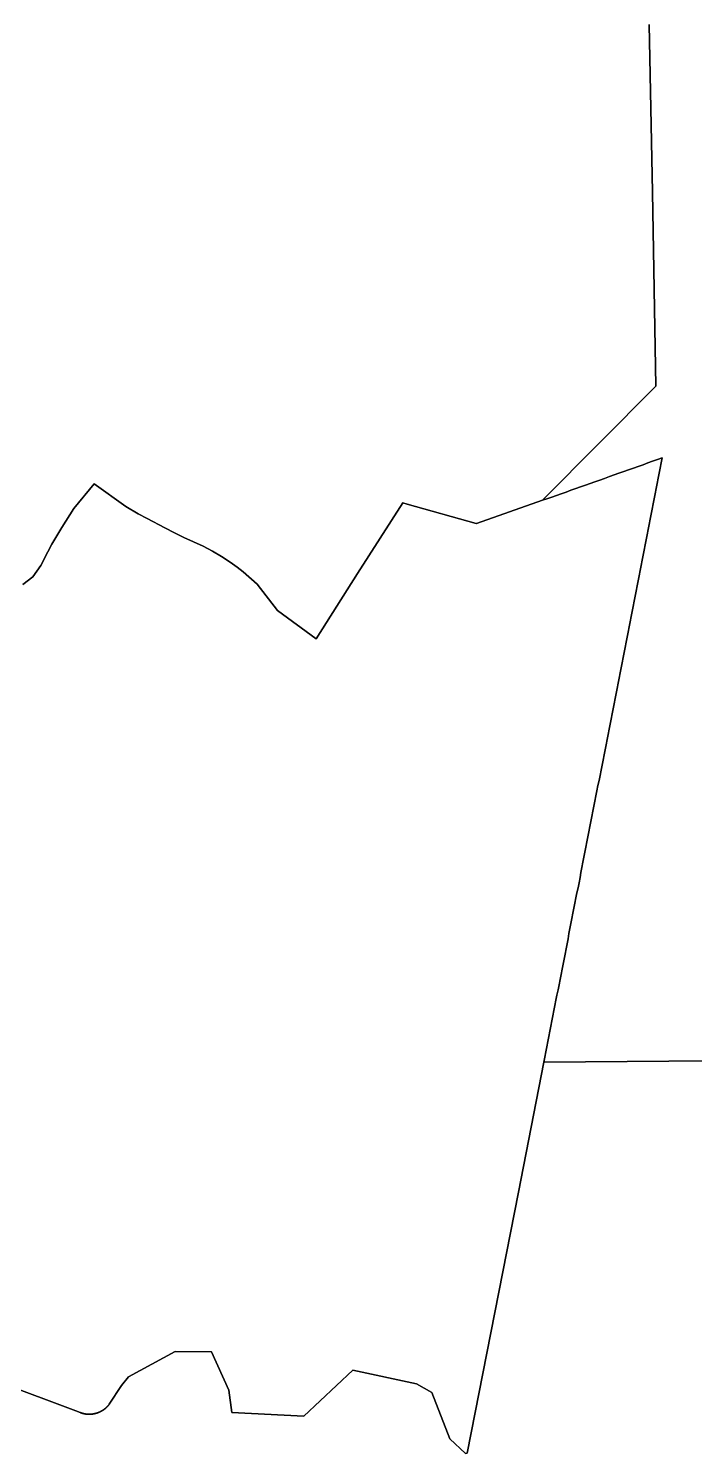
# Model space of a CAD drawing. Header units: inches. Extents: x 130170 to 284068, y 377793 to 804530.
# Drawn here: x 196157 to 197419, y 661247 to 663947 of the extents above; entities that cross this region are included whole.
import ezdxf

# ---------------------------------------------------------------- set-up
doc = ezdxf.new("R2010")
doc.units = ezdxf.units.IN
doc.header["$MEASUREMENT"] = 0
doc.layers.add('muni_il', color=7, linetype='Continuous')

msp = doc.modelspace()

# ---------------------------------------------------------------- linework, layer by layer
at = {"layer": 'muni_il'}
for points in [[(197333.1, 663955.1), (197338.9, 663637.4), (197345.4, 663269.4), (197130.8, 663053.5), (197005.8, 663009.2), (197005.3, 663009.4), (196874.4, 663046), (196866, 663048.4), (196780.4, 662914.3), (196701.6, 662790.7), (196628.2, 662844.4), (196589.8, 662894.4), (196563.3, 662917.4), (196552, 662926.3), (196539, 662935.6), (196522.3, 662946.6), (196505.1, 662956.8), (196487.4, 662966.1), (196469.2, 662974.5), (196450.9, 662982.6), (196433, 662991.5), (196415.3, 663001.1), (196381.7, 663018.4), (196364.7, 663027.4), (196340.8, 663041.6), (196281.1, 663084.3), (196242.3, 663037.9), (196219.7, 663001.4), (196200.9, 662970.3), (196193.4, 662955.6), (196180.3, 662929.5), (196180.1, 662929.3), (196164.6, 662908.3), (196145.8, 662893.3)], [(197606.8, 661991.8), (197133.2, 661988.1), (197135.1, 661997.9), (197137, 662007.7), (197138.9, 662017.4), (197140.9, 662027.2), (197142.8, 662037), (197144.7, 662046.8), (197146.6, 662056.6), (197148.5, 662066.4), (197150.5, 662076.2), (197152.4, 662086), (197154.3, 662095.8), (197156.2, 662105.6), (197158.1, 662115.4), (197160.1, 662125.2), (197162, 662135), (197163.9, 662144.8), (197165.8, 662154.6), (197167.7, 662164.2), (197169.6, 662173.9), (197171.5, 662183.6), (197173.4, 662193.2), (197175.3, 662202.9), (197177.2, 662212.5), (197179.1, 662222.2), (197180.9, 662231.8), (197182.8, 662241.5), (197184.7, 662251.2), (197186.6, 662260.8), (197188.5, 662270.5), (197190.4, 662280.1), (197192.3, 662289.8), (197194.2, 662299.4), (197196.1, 662309.1), (197198, 662318.8), (197199.9, 662328.4), (197201.8, 662338.1), (197203.6, 662347.7), (197205.5, 662357.4), (197207.4, 662367.1), (197209.3, 662376.7), (197211.2, 662386.4), (197213.1, 662396), (197215, 662405.7), (197216.9, 662415.3), (197218.8, 662425), (197220.7, 662434.7), (197222.6, 662444.3), (197224.5, 662454), (197226.4, 662463.7), (197228.3, 662473.4), (197230.2, 662483.1), (197232.1, 662492.9), (197234, 662502.6), (197235.9, 662512.3), (197237.8, 662522), (197239.7, 662531.7), (197241.6, 662541.4), (197243.5, 662551.1), (197245.4, 662560.8), (197247.3, 662570.5), (197249.2, 662580.2), (197251.1, 662589.9), (197253, 662599.6), (197254.9, 662609.4), (197256.8, 662619.1), (197258.7, 662628.8), (197260.6, 662638.5), (197262.5, 662648.2), (197264.4, 662657.9), (197266.3, 662667.6), (197268.2, 662677.3), (197270.1, 662687), (197272, 662696.7), (197273.9, 662706.4), (197275.8, 662716.1), (197277.7, 662725.9), (197279.6, 662735.6), (197281.5, 662745.3), (197283.4, 662755), (197285.3, 662764.7), (197287.2, 662774.4), (197289.1, 662784.1), (197291, 662793.8), (197292.9, 662803.5), (197294.8, 662813.2), (197296.7, 662822.9), (197298.6, 662832.6), (197300.5, 662842.4), (197302.4, 662852.1), (197304.3, 662861.8), (197306.2, 662871.5), (197308.1, 662881.2), (197310.1, 662890.9), (197312, 662900.6), (197313.9, 662910.3), (197315.8, 662920), (197317.7, 662929.7), (197319.6, 662939.4), (197321.5, 662949.1), (197323.4, 662958.9), (197325.3, 662968.6), (197327.2, 662978.3), (197329.1, 662988), (197331, 662997.7), (197332.9, 663007.4), (197334.8, 663017.1), (197336.7, 663026.8), (197338.6, 663036.5), (197340.5, 663046.2), (197342.4, 663055.9), (197344.3, 663065.6), (197346.2, 663075.4), (197348.1, 663085.1), (197350, 663094.8), (197351.9, 663104.5), (197353.8, 663114.2), (197355.7, 663123.9), (197357.6, 663133.6), (197348.5, 663130.4), (197339.4, 663127.1), (197330.3, 663123.9), (197321.2, 663120.6), (197312.1, 663117.4), (197303, 663114.2), (197293.8, 663110.9), (197284.7, 663107.7), (197275.6, 663104.5), (197266.5, 663101.2), (197257.4, 663098), (197248.3, 663094.7), (197239.2, 663091.5), (197230.1, 663088.3), (197221, 663085), (197211.9, 663081.8), (197202.8, 663078.5), (197193.7, 663075.3), (197184.6, 663072.1), (197175.5, 663068.8), (197166.3, 663065.6), (197157.2, 663062.4), (197148.1, 663059.1), (197139, 663055.9), (197130.8, 663053.5), (197345.4, 663269.4), (197338.9, 663637.4), (197333.1, 663955.1)], [(196145.8, 662893.3), (196164.6, 662908.3), (196180.1, 662929.3), (196180.3, 662929.5), (196193.4, 662955.6), (196200.9, 662970.3), (196219.7, 663001.4), (196242.3, 663037.9), (196281.1, 663084.3), (196340.8, 663041.6), (196364.7, 663027.4), (196381.7, 663018.4), (196415.3, 663001.1), (196415.3, 663001.1), (196433, 662991.5), (196450.9, 662982.6), (196469.2, 662974.5), (196487.4, 662966.1), (196505.1, 662956.8), (196522.3, 662946.6), (196539, 662935.6), (196552, 662926.3), (196563.3, 662917.4), (196589.8, 662894.4), (196628.2, 662844.4), (196701.6, 662790.7), (196780.4, 662914.3), (196866, 663048.4), (196874.4, 663046), (197005.3, 663009.4), (197005.8, 663009.2), (197130.8, 663053.5), (197139, 663055.9), (197148.1, 663059.1), (197157.2, 663062.4), (197166.3, 663065.6), (197175.5, 663068.8), (197184.6, 663072.1), (197193.7, 663075.3), (197202.8, 663078.5), (197211.9, 663081.8), (197221, 663085), (197230.1, 663088.3), (197239.2, 663091.5), (197248.3, 663094.7), (197257.4, 663098), (197266.5, 663101.2), (197275.6, 663104.5), (197284.7, 663107.7), (197293.8, 663110.9), (197303, 663114.2), (197312.1, 663117.4), (197321.2, 663120.6), (197330.3, 663123.9), (197339.4, 663127.1), (197348.5, 663130.4), (197357.6, 663133.6), (197355.7, 663123.9), (197353.8, 663114.2), (197351.9, 663104.5), (197350, 663094.8), (197348.1, 663085.1), (197346.2, 663075.4), (197344.3, 663065.6), (197342.4, 663055.9), (197340.5, 663046.2), (197338.6, 663036.5), (197336.7, 663026.8), (197334.8, 663017.1), (197332.9, 663007.4), (197331, 662997.7), (197329.1, 662988), (197327.2, 662978.3), (197325.3, 662968.6), (197323.4, 662958.9), (197321.5, 662949.1), (197319.6, 662939.4), (197317.7, 662929.7), (197315.8, 662920), (197313.9, 662910.3), (197312, 662900.6), (197310.1, 662890.9), (197308.1, 662881.2), (197306.2, 662871.5), (197304.3, 662861.8), (197302.4, 662852.1), (197300.5, 662842.4), (197298.6, 662832.6), (197296.7, 662822.9), (197294.8, 662813.2), (197292.9, 662803.5), (197291, 662793.8), (197289.1, 662784.1), (197287.2, 662774.4), (197285.3, 662764.7), (197283.4, 662755), (197281.5, 662745.3), (197279.6, 662735.6), (197277.7, 662725.9), (197275.8, 662716.1), (197273.9, 662706.4), (197272, 662696.7), (197270.1, 662687), (197268.2, 662677.3), (197266.3, 662667.6), (197264.4, 662657.9), (197262.5, 662648.2), (197260.6, 662638.5), (197258.7, 662628.8), (197256.8, 662619.1), (197254.9, 662609.4), (197253, 662599.6), (197251.1, 662589.9), (197249.2, 662580.2), (197247.3, 662570.5), (197245.4, 662560.8), (197243.5, 662551.1), (197241.6, 662541.4), (197239.7, 662531.7), (197237.8, 662522), (197235.9, 662512.3), (197234, 662502.6), (197232.1, 662492.9), (197230.2, 662483.1), (197228.3, 662473.4), (197226.4, 662463.7), (197224.5, 662454), (197222.6, 662444.3), (197220.7, 662434.7), (197218.8, 662425), (197216.9, 662415.3), (197215, 662405.7), (197213.1, 662396), (197211.2, 662386.4), (197209.3, 662376.7), (197207.4, 662367.1), (197205.5, 662357.4), (197203.6, 662347.7), (197201.8, 662338.1), (197199.9, 662328.4), (197198, 662318.8), (197196.1, 662309.1), (197194.2, 662299.4), (197192.3, 662289.8), (197190.4, 662280.1), (197188.5, 662270.5), (197186.6, 662260.8), (197184.7, 662251.2), (197182.8, 662241.5), (197180.9, 662231.8), (197179.1, 662222.2), (197177.2, 662212.5), (197175.3, 662202.9), (197173.4, 662193.2), (197171.5, 662183.6), (197169.6, 662173.9), (197167.7, 662164.2), (197165.8, 662154.6), (197163.9, 662144.8), (197162, 662135), (197160.1, 662125.2), (197158.1, 662115.4), (197156.2, 662105.6), (197154.3, 662095.8), (197152.4, 662086), (197150.5, 662076.2), (197148.5, 662066.4), (197146.6, 662056.6), (197144.7, 662046.8), (197142.8, 662037), (197140.9, 662027.2), (197138.9, 662017.4), (197137, 662007.7), (197135.1, 661997.9), (197133.2, 661988.1), (197085, 661742), (196988.1, 661247.4), (196984.8, 661246.6), (196954.8, 661274.3), (196921.2, 661362.1), (196891.7, 661378.3), (196771.5, 661404.8), (196678.7, 661317.1), (196541.7, 661324.3), (196536.5, 661366.5), (196503.2, 661439.5), (196434.5, 661439.7), (196346.2, 661391.9), (196332.9, 661375.3), (196309.6, 661339.8), (196309.6, 661339.7), (196309.5, 661339.6), (196309.5, 661339.6), (196309.4, 661339.5), (196309.4, 661339.4), (196309.3, 661339.4), (196309.3, 661339.3), (196309.2, 661339.2), (196309.2, 661339.2), (196309.1, 661339.1), (196309.1, 661339.1), (196309, 661339), (196309, 661338.9), (196308.9, 661338.9), (196308.8, 661338.8), (196308.8, 661338.7), (196308.7, 661338.7), (196308.7, 661338.6), (196308.6, 661338.5), (196308.6, 661338.5), (196308.5, 661338.4), (196308.5, 661338.4), (196308.4, 661338.3), (196308.4, 661338.2), (196308.3, 661338.2), (196308.3, 661338.1), (196308.2, 661338), (196308.2, 661338), (196308.1, 661337.9), (196308.1, 661337.8), (196308, 661337.8), (196308, 661337.7), (196307.9, 661337.7), (196307.9, 661337.6), (196307.8, 661337.5), (196307.8, 661337.5), (196307.7, 661337.4), (196307.6, 661337.3), (196307.6, 661337.3), (196307.5, 661337.2), (196307.5, 661337.2), (196307.4, 661337.1), (196307.4, 661337), (196307.3, 661337), (196307.3, 661336.9), (196307.2, 661336.9), (196307.2, 661336.8), (196307.1, 661336.7), (196307, 661336.7), (196307, 661336.6), (196306.9, 661336.6), (196306.9, 661336.5), (196306.8, 661336.4), (196306.8, 661336.4), (196306.7, 661336.3), (196306.7, 661336.3), (196306.6, 661336.2), (196306.5, 661336.1), (196306.5, 661336.1), (196306.4, 661336), (196306.4, 661336), (196306.3, 661335.9), (196306.3, 661335.8), (196306.2, 661335.8), (196306.2, 661335.7), (196306.1, 661335.7), (196306, 661335.6), (196306, 661335.5), (196305.9, 661335.5), (196305.9, 661335.4), (196305.8, 661335.4), (196305.8, 661335.3), (196305.7, 661335.2), (196305.6, 661335.2), (196305.6, 661335.1), (196305.5, 661335.1), (196305.5, 661335), (196305.4, 661334.9), (196305.4, 661334.9), (196305.3, 661334.8), (196305.2, 661334.8), (196305.2, 661334.7), (196305.1, 661334.7), (196305.1, 661334.6), (196305, 661334.5), (196304.9, 661334.5), (196304.9, 661334.4), (196304.8, 661334.4), (196304.8, 661334.3), (196304.7, 661334.3), (196304.7, 661334.2), (196304.6, 661334.1), (196304.5, 661334.1), (196304.5, 661334), (196304.4, 661334), (196304.4, 661333.9), (196304.3, 661333.9), (196304.2, 661333.8), (196304.2, 661333.8), (196304.1, 661333.7), (196304.1, 661333.6), (196304, 661333.6), (196303.9, 661333.5), (196303.9, 661333.5), (196303.8, 661333.4), (196303.8, 661333.4), (196303.7, 661333.3), (196303.6, 661333.3), (196303.6, 661333.2), (196303.5, 661333.1), (196303.5, 661333.1), (196303.4, 661333), (196303.3, 661333), (196303.3, 661332.9), (196303.2, 661332.9), (196303.1, 661332.8), (196303.1, 661332.8), (196303, 661332.7), (196303, 661332.7), (196302.9, 661332.6), (196302.8, 661332.5), (196302.8, 661332.5), (196302.7, 661332.4), (196302.7, 661332.4), (196302.6, 661332.3), (196302.5, 661332.3), (196302.5, 661332.2), (196302.4, 661332.2), (196302.3, 661332.1), (196302.3, 661332.1), (196302.2, 661332), (196302.2, 661332), (196302.1, 661331.9), (196302, 661331.9), (196302, 661331.8), (196301.9, 661331.8), (196301.8, 661331.7), (196301.8, 661331.7), (196301.7, 661331.6), (196301.6, 661331.5), (196301.6, 661331.5), (196301.5, 661331.4), (196301.5, 661331.4), (196301.4, 661331.3), (196301.3, 661331.3), (196301.3, 661331.2), (196301.2, 661331.2), (196301.1, 661331.1), (196301.1, 661331.1), (196301, 661331), (196300.9, 661331), (196300.9, 661330.9), (196300.8, 661330.9), (196300.7, 661330.8), (196300.7, 661330.8), (196300.6, 661330.7), (196300.6, 661330.7), (196300.5, 661330.6), (196300.4, 661330.6), (196300.4, 661330.5), (196300.3, 661330.5), (196300.2, 661330.4), (196300.2, 661330.4), (196300.1, 661330.3), (196300, 661330.3), (196300, 661330.2), (196299.9, 661330.2), (196299.8, 661330.1), (196299.8, 661330.1), (196299.7, 661330.1), (196299.6, 661330), (196299.6, 661330), (196299.5, 661329.9), (196299.4, 661329.9), (196299.4, 661329.8), (196299.3, 661329.8), (196299.2, 661329.7), (196299.2, 661329.7), (196299.1, 661329.6), (196299, 661329.6), (196299, 661329.5), (196298.9, 661329.5), (196298.8, 661329.4), (196298.8, 661329.4), (196298.7, 661329.3), (196298.6, 661329.3), (196298.6, 661329.2), (196298.4, 661329.2), (196298.4, 661329.1), (196298.3, 661329.1), (196298.2, 661329), (196298.2, 661329), (196298.1, 661328.9), (196298, 661328.9), (196298, 661328.8), (196297.9, 661328.8), (196297.8, 661328.8), (196297.7, 661328.7), (196297.7, 661328.7), (196297.6, 661328.6), (196297.5, 661328.6), (196297.5, 661328.5), (196297.4, 661328.5), (196297.3, 661328.4), (196297.3, 661328.4), (196297.2, 661328.4), (196297.1, 661328.3), (196297.1, 661328.3), (196297, 661328.2), (196296.9, 661328.2), (196296.9, 661328.1), (196296.8, 661328.1), (196296.7, 661328), (196296.6, 661328), (196296.6, 661328), (196296.5, 661327.9), (196296.4, 661327.9), (196296.4, 661327.8), (196296.3, 661327.8), (196296.2, 661327.7), (196296.2, 661327.7), (196296.1, 661327.7), (196296, 661327.6), (196295.9, 661327.6), (196295.9, 661327.5), (196295.8, 661327.5), (196295.7, 661327.5), (196295.7, 661327.4), (196295.6, 661327.4), (196295.5, 661327.3), (196295.4, 661327.3), (196295.4, 661327.3), (196295.3, 661327.2), (196295.2, 661327.2), (196295.2, 661327.1), (196295.1, 661327.1), (196295, 661327), (196294.9, 661327), (196294.9, 661327), (196294.8, 661326.9), (196294.7, 661326.9), (196294.7, 661326.8), (196294.6, 661326.8), (196294.5, 661326.8), (196294.4, 661326.7), (196294.4, 661326.7), (196294.3, 661326.7), (196294.2, 661326.6), (196294.2, 661326.6), (196294.1, 661326.5), (196294, 661326.5), (196293.9, 661326.5), (196293.9, 661326.4), (196293.8, 661326.4), (196293.7, 661326.3), (196293.6, 661326.3), (196293.6, 661326.3), (196293.5, 661326.2), (196293.4, 661326.2), (196293.4, 661326.2), (196293.3, 661326.1), (196293.2, 661326.1), (196293.1, 661326), (196293.1, 661326), (196293, 661326), (196292.9, 661325.9), (196292.8, 661325.9), (196292.8, 661325.9), (196292.7, 661325.8), (196292.6, 661325.8), (196292.6, 661325.8), (196292.5, 661325.7), (196292.4, 661325.7), (196292.3, 661325.6), (196292.3, 661325.6), (196292.2, 661325.6), (196292.1, 661325.5), (196292, 661325.5), (196292, 661325.5), (196291.9, 661325.4), (196291.8, 661325.4), (196291.7, 661325.4), (196291.7, 661325.3), (196291.6, 661325.3), (196291.5, 661325.3), (196291.4, 661325.2), (196291.4, 661325.2), (196291.3, 661325.2), (196291.2, 661325.1), (196291.1, 661325.1), (196291.1, 661325.1), (196291, 661325), (196290.9, 661325), (196290.8, 661325), (196290.8, 661324.9), (196290.7, 661324.9), (196290.6, 661324.9), (196290.5, 661324.8), (196290.5, 661324.8), (196290.4, 661324.8), (196290.3, 661324.7), (196290.2, 661324.7), (196290.2, 661324.7), (196290.1, 661324.6), (196290, 661324.6), (196289.9, 661324.6), (196289.9, 661324.5), (196289.8, 661324.5), (196289.7, 661324.5), (196289.6, 661324.5), (196289.6, 661324.4), (196289.5, 661324.4), (196289.4, 661324.4), (196289.3, 661324.3), (196289.3, 661324.3), (196289.2, 661324.3), (196289.1, 661324.2), (196289, 661324.2), (196289, 661324.2), (196288.9, 661324.1), (196288.8, 661324.1), (196288.7, 661324.1), (196288.6, 661324.1), (196288.6, 661324), (196288.5, 661324), (196288.4, 661324), (196288.3, 661323.9), (196288.3, 661323.9), (196288.2, 661323.9), (196288.1, 661323.9), (196288, 661323.8), (196288, 661323.8), (196287.9, 661323.8), (196287.8, 661323.7), (196287.7, 661323.7), (196287.6, 661323.7), (196287.6, 661323.7), (196287.5, 661323.6), (196287.4, 661323.6), (196287.3, 661323.6), (196287.3, 661323.6), (196287.2, 661323.5), (196287.1, 661323.5), (196287, 661323.5), (196286.9, 661323.5), (196286.9, 661323.4), (196286.8, 661323.4), (196286.7, 661323.4), (196286.6, 661323.3), (196286.6, 661323.3), (196286.5, 661323.3), (196286.4, 661323.3), (196286.3, 661323.2), (196286.2, 661323.2), (196286.2, 661323.2), (196286.1, 661323.2), (196286, 661323.1), (196285.9, 661323.1), (196285.9, 661323.1), (196285.8, 661323.1), (196285.7, 661323), (196285.6, 661323), (196285.5, 661323), (196285.5, 661323), (196285.4, 661323), (196285.3, 661322.9), (196285.2, 661322.9), (196285.2, 661322.9), (196285.1, 661322.9), (196285, 661322.8), (196284.9, 661322.8), (196284.8, 661322.8), (196284.8, 661322.8), (196284.7, 661322.7), (196284.5, 661322.7), (196284.5, 661322.7), (196284.4, 661322.7), (196284.3, 661322.6), (196284.2, 661322.6), (196284.1, 661322.6), (196284.1, 661322.6), (196284, 661322.6), (196283.9, 661322.5), (196283.8, 661322.5), (196283.7, 661322.5), (196283.7, 661322.5), (196283.6, 661322.5), (196283.5, 661322.4), (196283.4, 661322.4), (196283.3, 661322.4), (196283.3, 661322.4), (196283.2, 661322.4), (196283.1, 661322.3), (196283, 661322.3), (196282.9, 661322.3), (196282.9, 661322.3), (196282.8, 661322.3), (196282.7, 661322.2), (196282.6, 661322.2), (196282.5, 661322.2), (196282.5, 661322.2), (196282.4, 661322.2), (196282.3, 661322.1), (196282.2, 661322.1), (196282.1, 661322.1), (196282.1, 661322.1), (196282, 661322.1), (196281.9, 661322.1), (196281.8, 661322), (196281.7, 661322), (196281.7, 661322), (196281.6, 661322), (196281.5, 661322), (196281.4, 661321.9), (196281.3, 661321.9), (196281.3, 661321.9), (196281.2, 661321.9), (196281.1, 661321.9), (196281, 661321.9), (196280.9, 661321.9), (196280.9, 661321.8), (196280.8, 661321.8), (196280.7, 661321.8), (196280.6, 661321.8), (196280.5, 661321.8), (196280.5, 661321.8), (196280.4, 661321.7), (196280.3, 661321.7), (196280.2, 661321.7), (196280.1, 661321.7), (196280.1, 661321.7), (196280, 661321.7), (196279.9, 661321.7), (196279.8, 661321.6), (196279.7, 661321.6), (196279.7, 661321.6), (196279.6, 661321.6), (196279.5, 661321.6), (196279.4, 661321.6), (196279.3, 661321.6), (196279.3, 661321.5), (196279.2, 661321.5), (196279.1, 661321.5), (196279, 661321.5), (196278.9, 661321.5), (196278.8, 661321.5), (196278.8, 661321.5), (196278.7, 661321.5), (196278.6, 661321.4), (196278.5, 661321.4), (196278.4, 661321.4), (196278.4, 661321.4), (196278.3, 661321.4), (196278.2, 661321.4), (196278.1, 661321.4), (196278, 661321.4), (196278, 661321.4), (196277.9, 661321.3), (196277.8, 661321.3), (196277.7, 661321.3), (196277.6, 661321.3), (196277.5, 661321.3), (196277.5, 661321.3), (196277.4, 661321.3), (196277.3, 661321.3), (196277.2, 661321.3), (196277.1, 661321.3), (196277.1, 661321.2), (196277, 661321.2), (196276.9, 661321.2), (196276.8, 661321.2), (196276.7, 661321.2), (196276.7, 661321.2), (196276.6, 661321.2), (196276.5, 661321.2), (196276.4, 661321.2), (196276.3, 661321.2), (196276.2, 661321.2), (196276.2, 661321.2), (196276.1, 661321.1), (196276, 661321.1), (196275.9, 661321.1), (196275.8, 661321.1), (196275.8, 661321.1), (196275.7, 661321.1), (196275.6, 661321.1), (196275.5, 661321.1), (196275.4, 661321.1), (196275.3, 661321.1), (196275.3, 661321.1), (196275.2, 661321.1), (196275.1, 661321.1), (196275, 661321.1), (196274.9, 661321.1), (196274.9, 661321.1), (196274.8, 661321), (196274.7, 661321), (196274.6, 661321), (196274.5, 661321), (196274.4, 661321), (196274.4, 661321), (196274.3, 661321), (196274.2, 661321), (196274.1, 661321), (196274, 661321), (196274, 661321), (196273.9, 661321), (196273.8, 661321), (196273.7, 661321), (196273.6, 661321), (196273.5, 661321), (196273.5, 661321), (196273.4, 661321), (196273.3, 661321), (196273.2, 661321), (196273.1, 661321), (196273.1, 661321), (196273, 661321), (196272.9, 661321), (196272.8, 661321), (196272.7, 661321), (196272.6, 661321), (196272.6, 661321), (196272.5, 661321), (196272.4, 661321), (196272.3, 661321), (196272.2, 661321), (196272.2, 661321), (196272.1, 661321), (196272, 661321), (196271.9, 661321), (196271.8, 661321), (196271.7, 661321), (196271.7, 661321), (196271.6, 661321), (196271.5, 661321), (196271.4, 661321), (196271.3, 661321), (196271.3, 661321), (196271.2, 661321), (196271.1, 661321), (196271, 661321), (196270.9, 661321), (196270.8, 661321), (196270.8, 661321), (196270.7, 661321), (196270.6, 661321), (196270.5, 661321), (196270.4, 661321), (196270.4, 661321), (196270.3, 661321), (196270.2, 661321), (196270.1, 661321), (196270, 661321), (196269.9, 661321), (196269.9, 661321), (196269.8, 661321), (196269.7, 661321), (196269.6, 661321), (196269.5, 661321), (196269.5, 661321), (196269.3, 661321), (196269.2, 661321), (196269.1, 661321), (196269.1, 661321), (196269, 661321), (196268.9, 661321), (196268.8, 661321), (196268.7, 661321), (196268.6, 661321.1), (196268.6, 661321.1), (196268.5, 661321.1), (196268.4, 661321.1), (196268.3, 661321.1), (196268.2, 661321.1), (196268.2, 661321.1), (196268.1, 661321.1), (196268, 661321.1), (196267.9, 661321.1), (196267.8, 661321.1), (196267.7, 661321.1), (196267.7, 661321.1), (196267.6, 661321.1), (196267.5, 661321.1), (196267.4, 661321.1), (196267.3, 661321.2), (196267.3, 661321.2), (196267.2, 661321.2), (196267.1, 661321.2), (196267, 661321.2), (196266.9, 661321.2), (196266.8, 661321.2), (196266.8, 661321.2), (196266.7, 661321.2), (196266.6, 661321.2), (196266.5, 661321.2), (196266.4, 661321.2), (196266.4, 661321.3), (196266.3, 661321.3), (196266.2, 661321.3), (196266.1, 661321.3), (196266, 661321.3), (196266, 661321.3), (196265.9, 661321.3), (196265.8, 661321.3), (196265.7, 661321.3), (196265.6, 661321.3), (196265.5, 661321.4), (196265.5, 661321.4), (196265.4, 661321.4), (196265.3, 661321.4), (196265.2, 661321.4), (196265.1, 661321.4), (196265.1, 661321.4), (196265, 661321.4), (196264.9, 661321.4), (196264.8, 661321.5), (196264.7, 661321.5), (196264.7, 661321.5), (196264.6, 661321.5), (196264.5, 661321.5), (196264.4, 661321.5), (196264.3, 661321.5), (196264.2, 661321.5), (196264.2, 661321.6), (196264.1, 661321.6), (196264, 661321.6), (196263.9, 661321.6), (196263.8, 661321.6), (196263.8, 661321.6), (196263.7, 661321.6), (196263.6, 661321.7), (196263.5, 661321.7), (196263.4, 661321.7), (196263.4, 661321.7), (196263.3, 661321.7), (196263.2, 661321.7), (196263.1, 661321.7), (196263, 661321.8), (196263, 661321.8), (196262.9, 661321.8), (196262.8, 661321.8), (196262.7, 661321.8), (196262.6, 661321.8), (196262.6, 661321.8), (196262.5, 661321.9), (196262.4, 661321.9), (196262.3, 661321.9), (196262.2, 661321.9), (196262.2, 661321.9), (196262.1, 661321.9), (196262, 661322), (196261.9, 661322), (196261.8, 661322), (196261.8, 661322), (196261.7, 661322), (196261.6, 661322), (196261.5, 661322.1), (196261.4, 661322.1), (196261.4, 661322.1), (196261.3, 661322.1), (196261.2, 661322.1), (196261.1, 661322.2), (196261, 661322.2), (196261, 661322.2), (196260.9, 661322.2), (196260.8, 661322.2), (196260.7, 661322.2), (196260.6, 661322.3), (196260.6, 661322.3), (196260.5, 661322.3), (196260.4, 661322.3), (196260.3, 661322.3), (196260.2, 661322.4), (196260.2, 661322.4), (196260.1, 661322.4), (196260, 661322.4), (196259.9, 661322.4), (196259.8, 661322.5), (196259.8, 661322.5), (196259.7, 661322.5), (196259.6, 661322.5), (196259.5, 661322.5), (196259.4, 661322.6), (196259.4, 661322.6), (196259.3, 661322.6), (196259.2, 661322.6), (196259.1, 661322.7), (196259, 661322.7), (196259, 661322.7), (196258.9, 661322.7), (196258.8, 661322.7), (196258.7, 661322.8), (196258.7, 661322.8), (196258.6, 661322.8), (196258.5, 661322.8), (196258.4, 661322.9), (196258.3, 661322.9), (196258.3, 661322.9), (196258.2, 661322.9), (196258.1, 661322.9), (196258, 661323), (196257.9, 661323), (196257.9, 661323), (196257.8, 661323), (196257.7, 661323.1), (196257.6, 661323.1), (196257.6, 661323.1), (196257.5, 661323.1), (196257.4, 661323.2), (196257.3, 661323.2), (196257.2, 661323.2), (196257.2, 661323.2), (196257.1, 661323.3), (196257, 661323.3), (196256.9, 661323.3), (196256.9, 661323.3), (196256.8, 661323.4), (196256.7, 661323.4), (196256.6, 661323.4), (196256.5, 661323.4), (196256.5, 661323.5), (196256.4, 661323.5), (196256.3, 661323.5), (196256.2, 661323.5), (196256.2, 661323.6), (196256.1, 661323.6), (196256, 661323.6), (196255.9, 661323.7), (196255.8, 661323.7), (196255.8, 661323.7), (196255.7, 661323.7), (196255.6, 661323.8), (196255.5, 661323.8), (196255.5, 661323.8), (196255.4, 661323.9), (196255.3, 661323.9), (196255.2, 661323.9), (196255.2, 661323.9), (196255.1, 661324), (196255, 661324), (196254.9, 661324), (196254.8, 661324.1), (196254.8, 661324.1), (196254.7, 661324.1), (196254.6, 661324.1), (196254.5, 661324.2), (196254.5, 661324.2), (196246.2, 661327.3), (196102.2, 661381.1)], [(196102.2, 661381.1), (196246.2, 661327.3), (196254.5, 661324.2), (196254.5, 661324.2), (196254.6, 661324.1), (196254.7, 661324.1), (196254.8, 661324.1), (196254.8, 661324.1), (196254.9, 661324), (196255, 661324), (196255.1, 661324), (196255.2, 661323.9), (196255.2, 661323.9), (196255.3, 661323.9), (196255.4, 661323.9), (196255.5, 661323.8), (196255.5, 661323.8), (196255.6, 661323.8), (196255.7, 661323.7), (196255.8, 661323.7), (196255.8, 661323.7), (196255.9, 661323.7), (196256, 661323.6), (196256.1, 661323.6), (196256.2, 661323.6), (196256.2, 661323.5), (196256.3, 661323.5), (196256.4, 661323.5), (196256.5, 661323.5), (196256.5, 661323.4), (196256.6, 661323.4), (196256.7, 661323.4), (196256.8, 661323.4), (196256.9, 661323.3), (196256.9, 661323.3), (196257, 661323.3), (196257.1, 661323.3), (196257.2, 661323.2), (196257.2, 661323.2), (196257.3, 661323.2), (196257.4, 661323.2), (196257.5, 661323.1), (196257.6, 661323.1), (196257.6, 661323.1), (196257.7, 661323.1), (196257.8, 661323), (196257.9, 661323), (196257.9, 661323), (196258, 661323), (196258.1, 661322.9), (196258.2, 661322.9), (196258.3, 661322.9), (196258.3, 661322.9), (196258.4, 661322.9), (196258.5, 661322.8), (196258.6, 661322.8), (196258.7, 661322.8), (196258.7, 661322.8), (196258.8, 661322.7), (196258.9, 661322.7), (196259, 661322.7), (196259, 661322.7), (196259.1, 661322.7), (196259.2, 661322.6), (196259.3, 661322.6), (196259.4, 661322.6), (196259.4, 661322.6), (196259.5, 661322.5), (196259.6, 661322.5), (196259.7, 661322.5), (196259.8, 661322.5), (196259.8, 661322.5), (196259.9, 661322.4), (196260, 661322.4), (196260.1, 661322.4), (196260.2, 661322.4), (196260.2, 661322.4), (196260.3, 661322.3), (196260.4, 661322.3), (196260.5, 661322.3), (196260.6, 661322.3), (196260.6, 661322.3), (196260.7, 661322.2), (196260.8, 661322.2), (196260.9, 661322.2), (196261, 661322.2), (196261, 661322.2), (196261.1, 661322.2), (196261.2, 661322.1), (196261.3, 661322.1), (196261.4, 661322.1), (196261.4, 661322.1), (196261.5, 661322.1), (196261.6, 661322), (196261.7, 661322), (196261.8, 661322), (196261.8, 661322), (196261.9, 661322), (196262, 661322), (196262.1, 661321.9), (196262.2, 661321.9), (196262.2, 661321.9), (196262.3, 661321.9), (196262.4, 661321.9), (196262.5, 661321.9), (196262.6, 661321.8), (196262.6, 661321.8), (196262.7, 661321.8), (196262.8, 661321.8), (196262.9, 661321.8), (196263, 661321.8), (196263, 661321.8), (196263.1, 661321.7), (196263.2, 661321.7), (196263.3, 661321.7), (196263.4, 661321.7), (196263.4, 661321.7), (196263.5, 661321.7), (196263.6, 661321.7), (196263.7, 661321.6), (196263.8, 661321.6), (196263.8, 661321.6), (196263.9, 661321.6), (196264, 661321.6), (196264.1, 661321.6), (196264.2, 661321.6), (196264.2, 661321.5), (196264.3, 661321.5), (196264.4, 661321.5), (196264.5, 661321.5), (196264.6, 661321.5), (196264.7, 661321.5), (196264.7, 661321.5), (196264.8, 661321.5), (196264.9, 661321.4), (196265, 661321.4), (196265.1, 661321.4), (196265.1, 661321.4), (196265.2, 661321.4), (196265.3, 661321.4), (196265.4, 661321.4), (196265.5, 661321.4), (196265.5, 661321.4), (196265.6, 661321.3), (196265.7, 661321.3), (196265.8, 661321.3), (196265.9, 661321.3), (196266, 661321.3), (196266, 661321.3), (196266.1, 661321.3), (196266.2, 661321.3), (196266.3, 661321.3), (196266.4, 661321.3), (196266.4, 661321.2), (196266.5, 661321.2), (196266.6, 661321.2), (196266.7, 661321.2), (196266.8, 661321.2), (196266.8, 661321.2), (196266.9, 661321.2), (196267, 661321.2), (196267.1, 661321.2), (196267.2, 661321.2), (196267.3, 661321.2), (196267.3, 661321.2), (196267.4, 661321.1), (196267.5, 661321.1), (196267.6, 661321.1), (196267.7, 661321.1), (196267.7, 661321.1), (196267.8, 661321.1), (196267.9, 661321.1), (196268, 661321.1), (196268.1, 661321.1), (196268.2, 661321.1), (196268.2, 661321.1), (196268.3, 661321.1), (196268.4, 661321.1), (196268.5, 661321.1), (196268.6, 661321.1), (196268.6, 661321.1), (196268.7, 661321), (196268.8, 661321), (196268.9, 661321), (196269, 661321), (196269.1, 661321), (196269.1, 661321), (196269.2, 661321), (196269.3, 661321), (196269.5, 661321), (196269.5, 661321), (196269.6, 661321), (196269.7, 661321), (196269.8, 661321), (196269.9, 661321), (196269.9, 661321), (196270, 661321), (196270.1, 661321), (196270.2, 661321), (196270.3, 661321), (196270.4, 661321), (196270.4, 661321), (196270.5, 661321), (196270.6, 661321), (196270.7, 661321), (196270.8, 661321), (196270.8, 661321), (196270.9, 661321), (196271, 661321), (196271.1, 661321), (196271.2, 661321), (196271.3, 661321), (196271.3, 661321), (196271.4, 661321), (196271.5, 661321), (196271.6, 661321), (196271.7, 661321), (196271.7, 661321), (196271.8, 661321), (196271.9, 661321), (196272, 661321), (196272.1, 661321), (196272.2, 661321), (196272.2, 661321), (196272.3, 661321), (196272.4, 661321), (196272.5, 661321), (196272.6, 661321), (196272.6, 661321), (196272.7, 661321), (196272.8, 661321), (196272.9, 661321), (196273, 661321), (196273.1, 661321), (196273.1, 661321), (196273.2, 661321), (196273.3, 661321), (196273.4, 661321), (196273.5, 661321), (196273.5, 661321), (196273.6, 661321), (196273.7, 661321), (196273.8, 661321), (196273.9, 661321), (196274, 661321), (196274, 661321), (196274.1, 661321), (196274.2, 661321), (196274.3, 661321), (196274.4, 661321), (196274.4, 661321), (196274.5, 661321), (196274.6, 661321), (196274.7, 661321), (196274.8, 661321), (196274.9, 661321.1), (196274.9, 661321.1), (196275, 661321.1), (196275.1, 661321.1), (196275.2, 661321.1), (196275.3, 661321.1), (196275.3, 661321.1), (196275.4, 661321.1), (196275.5, 661321.1), (196275.6, 661321.1), (196275.7, 661321.1), (196275.8, 661321.1), (196275.8, 661321.1), (196275.9, 661321.1), (196276, 661321.1), (196276.1, 661321.1), (196276.2, 661321.2), (196276.2, 661321.2), (196276.3, 661321.2), (196276.4, 661321.2), (196276.5, 661321.2), (196276.6, 661321.2), (196276.7, 661321.2), (196276.7, 661321.2), (196276.8, 661321.2), (196276.9, 661321.2), (196277, 661321.2), (196277.1, 661321.2), (196277.1, 661321.3), (196277.2, 661321.3), (196277.3, 661321.3), (196277.4, 661321.3), (196277.5, 661321.3), (196277.5, 661321.3), (196277.6, 661321.3), (196277.7, 661321.3), (196277.8, 661321.3), (196277.9, 661321.3), (196278, 661321.4), (196278, 661321.4), (196278.1, 661321.4), (196278.2, 661321.4), (196278.3, 661321.4), (196278.4, 661321.4), (196278.4, 661321.4), (196278.5, 661321.4), (196278.6, 661321.4), (196278.7, 661321.5), (196278.8, 661321.5), (196278.8, 661321.5), (196278.9, 661321.5), (196279, 661321.5), (196279.1, 661321.5), (196279.2, 661321.5), (196279.3, 661321.5), (196279.3, 661321.6), (196279.4, 661321.6), (196279.5, 661321.6), (196279.6, 661321.6), (196279.7, 661321.6), (196279.7, 661321.6), (196279.8, 661321.6), (196279.9, 661321.7), (196280, 661321.7), (196280.1, 661321.7), (196280.1, 661321.7), (196280.2, 661321.7), (196280.3, 661321.7), (196280.4, 661321.7), (196280.5, 661321.8), (196280.5, 661321.8), (196280.6, 661321.8), (196280.7, 661321.8), (196280.8, 661321.8), (196280.9, 661321.8), (196280.9, 661321.9), (196281, 661321.9), (196281.1, 661321.9), (196281.2, 661321.9), (196281.3, 661321.9), (196281.3, 661321.9), (196281.4, 661321.9), (196281.5, 661322), (196281.6, 661322), (196281.7, 661322), (196281.7, 661322), (196281.8, 661322), (196281.9, 661322.1), (196282, 661322.1), (196282.1, 661322.1), (196282.1, 661322.1), (196282.2, 661322.1), (196282.3, 661322.1), (196282.4, 661322.2), (196282.5, 661322.2), (196282.5, 661322.2), (196282.6, 661322.2), (196282.7, 661322.2), (196282.8, 661322.3), (196282.9, 661322.3), (196282.9, 661322.3), (196283, 661322.3), (196283.1, 661322.3), (196283.2, 661322.4), (196283.3, 661322.4), (196283.3, 661322.4), (196283.4, 661322.4), (196283.5, 661322.4), (196283.6, 661322.5), (196283.7, 661322.5), (196283.7, 661322.5), (196283.8, 661322.5), (196283.9, 661322.5), (196284, 661322.6), (196284.1, 661322.6), (196284.1, 661322.6), (196284.2, 661322.6), (196284.3, 661322.6), (196284.4, 661322.7), (196284.5, 661322.7), (196284.5, 661322.7), (196284.7, 661322.7), (196284.8, 661322.8), (196284.8, 661322.8), (196284.9, 661322.8), (196285, 661322.8), (196285.1, 661322.9), (196285.2, 661322.9), (196285.2, 661322.9), (196285.3, 661322.9), (196285.4, 661323), (196285.5, 661323), (196285.5, 661323), (196285.6, 661323), (196285.7, 661323), (196285.8, 661323.1), (196285.9, 661323.1), (196285.9, 661323.1), (196286, 661323.1), (196286.1, 661323.2), (196286.2, 661323.2), (196286.2, 661323.2), (196286.3, 661323.2), (196286.4, 661323.3), (196286.5, 661323.3), (196286.6, 661323.3), (196286.6, 661323.3), (196286.7, 661323.4), (196286.8, 661323.4), (196286.9, 661323.4), (196286.9, 661323.5), (196287, 661323.5), (196287.1, 661323.5), (196287.2, 661323.5), (196287.3, 661323.6), (196287.3, 661323.6), (196287.4, 661323.6), (196287.5, 661323.6), (196287.6, 661323.7), (196287.6, 661323.7), (196287.7, 661323.7), (196287.8, 661323.7), (196287.9, 661323.8), (196288, 661323.8), (196288, 661323.8), (196288.1, 661323.9), (196288.2, 661323.9), (196288.3, 661323.9), (196288.3, 661323.9), (196288.4, 661324), (196288.5, 661324), (196288.6, 661324), (196288.6, 661324.1), (196288.7, 661324.1), (196288.8, 661324.1), (196288.9, 661324.1), (196289, 661324.2), (196289, 661324.2), (196289.1, 661324.2), (196289.2, 661324.3), (196289.3, 661324.3), (196289.3, 661324.3), (196289.4, 661324.4), (196289.5, 661324.4), (196289.6, 661324.4), (196289.6, 661324.5), (196289.7, 661324.5), (196289.8, 661324.5), (196289.9, 661324.5), (196289.9, 661324.6), (196290, 661324.6), (196290.1, 661324.6), (196290.2, 661324.7), (196290.2, 661324.7), (196290.3, 661324.7), (196290.4, 661324.8), (196290.5, 661324.8), (196290.5, 661324.8), (196290.6, 661324.9), (196290.7, 661324.9), (196290.8, 661324.9), (196290.8, 661325), (196290.9, 661325), (196291, 661325), (196291.1, 661325.1), (196291.1, 661325.1), (196291.2, 661325.1), (196291.3, 661325.2), (196291.4, 661325.2), (196291.4, 661325.2), (196291.5, 661325.3), (196291.6, 661325.3), (196291.7, 661325.3), (196291.7, 661325.4), (196291.8, 661325.4), (196291.9, 661325.4), (196292, 661325.5), (196292, 661325.5), (196292.1, 661325.5), (196292.2, 661325.6), (196292.3, 661325.6), (196292.3, 661325.6), (196292.4, 661325.7), (196292.5, 661325.7), (196292.6, 661325.8), (196292.6, 661325.8), (196292.7, 661325.8), (196292.8, 661325.9), (196292.8, 661325.9), (196292.9, 661325.9), (196293, 661326), (196293.1, 661326), (196293.1, 661326), (196293.2, 661326.1), (196293.3, 661326.1), (196293.4, 661326.2), (196293.4, 661326.2), (196293.5, 661326.2), (196293.6, 661326.3), (196293.6, 661326.3), (196293.7, 661326.3), (196293.8, 661326.4), (196293.9, 661326.4), (196293.9, 661326.5), (196294, 661326.5), (196294.1, 661326.5), (196294.2, 661326.6), (196294.2, 661326.6), (196294.3, 661326.7), (196294.4, 661326.7), (196294.4, 661326.7), (196294.5, 661326.8), (196294.6, 661326.8), (196294.7, 661326.8), (196294.7, 661326.9), (196294.8, 661326.9), (196294.9, 661327), (196294.9, 661327), (196295, 661327), (196295.1, 661327.1), (196295.2, 661327.1), (196295.2, 661327.2), (196295.3, 661327.2), (196295.4, 661327.3), (196295.4, 661327.3), (196295.5, 661327.3), (196295.6, 661327.4), (196295.7, 661327.4), (196295.7, 661327.5), (196295.8, 661327.5), (196295.9, 661327.5), (196295.9, 661327.6), (196296, 661327.6), (196296.1, 661327.7), (196296.2, 661327.7), (196296.2, 661327.7), (196296.3, 661327.8), (196296.4, 661327.8), (196296.4, 661327.9), (196296.5, 661327.9), (196296.6, 661328), (196296.6, 661328), (196296.7, 661328), (196296.8, 661328.1), (196296.9, 661328.1), (196296.9, 661328.2), (196297, 661328.2), (196297.1, 661328.3), (196297.1, 661328.3), (196297.2, 661328.4), (196297.3, 661328.4), (196297.3, 661328.4), (196297.4, 661328.5), (196297.5, 661328.5), (196297.5, 661328.6), (196297.6, 661328.6), (196297.7, 661328.7), (196297.7, 661328.7), (196297.8, 661328.8), (196297.9, 661328.8), (196298, 661328.8), (196298, 661328.9), (196298.1, 661328.9), (196298.2, 661329), (196298.2, 661329), (196298.3, 661329.1), (196298.4, 661329.1), (196298.4, 661329.2), (196298.6, 661329.2), (196298.6, 661329.3), (196298.7, 661329.3), (196298.8, 661329.4), (196298.8, 661329.4), (196298.9, 661329.5), (196299, 661329.5), (196299, 661329.6), (196299.1, 661329.6), (196299.2, 661329.7), (196299.2, 661329.7), (196299.3, 661329.8), (196299.4, 661329.8), (196299.4, 661329.9), (196299.5, 661329.9), (196299.6, 661330), (196299.6, 661330), (196299.7, 661330.1), (196299.8, 661330.1), (196299.8, 661330.1), (196299.9, 661330.2), (196300, 661330.2), (196300, 661330.3), (196300.1, 661330.3), (196300.2, 661330.4), (196300.2, 661330.4), (196300.3, 661330.5), (196300.4, 661330.5), (196300.4, 661330.6), (196300.5, 661330.6), (196300.6, 661330.7), (196300.6, 661330.7), (196300.7, 661330.8), (196300.7, 661330.8), (196300.8, 661330.9), (196300.9, 661330.9), (196300.9, 661331), (196301, 661331), (196301.1, 661331.1), (196301.1, 661331.1), (196301.2, 661331.2), (196301.3, 661331.2), (196301.3, 661331.3), (196301.4, 661331.3), (196301.5, 661331.4), (196301.5, 661331.4), (196301.6, 661331.5), (196301.6, 661331.5), (196301.7, 661331.6), (196301.8, 661331.7), (196301.8, 661331.7), (196301.9, 661331.8), (196302, 661331.8), (196302, 661331.9), (196302.1, 661331.9), (196302.2, 661332), (196302.2, 661332), (196302.3, 661332.1), (196302.3, 661332.1), (196302.4, 661332.2), (196302.5, 661332.2), (196302.5, 661332.3), (196302.6, 661332.3), (196302.7, 661332.4), (196302.7, 661332.4), (196302.8, 661332.5), (196302.8, 661332.5), (196302.9, 661332.6), (196303, 661332.7), (196303, 661332.7), (196303.1, 661332.8), (196303.1, 661332.8), (196303.2, 661332.9), (196303.3, 661332.9), (196303.3, 661333), (196303.4, 661333), (196303.5, 661333.1), (196303.5, 661333.1), (196303.6, 661333.2), (196303.6, 661333.3), (196303.7, 661333.3), (196303.8, 661333.4), (196303.8, 661333.4), (196303.9, 661333.5), (196303.9, 661333.5), (196304, 661333.6), (196304.1, 661333.6), (196304.1, 661333.7), (196304.2, 661333.8), (196304.2, 661333.8), (196304.3, 661333.9), (196304.4, 661333.9), (196304.4, 661334), (196304.5, 661334), (196304.5, 661334.1), (196304.6, 661334.1), (196304.7, 661334.2), (196304.7, 661334.3), (196304.8, 661334.3), (196304.8, 661334.4), (196304.9, 661334.4), (196304.9, 661334.5), (196305, 661334.5), (196305.1, 661334.6), (196305.1, 661334.7), (196305.2, 661334.7), (196305.2, 661334.8), (196305.3, 661334.8), (196305.4, 661334.9), (196305.4, 661334.9), (196305.5, 661335), (196305.5, 661335.1), (196305.6, 661335.1), (196305.6, 661335.2), (196305.7, 661335.2), (196305.8, 661335.3), (196305.8, 661335.4), (196305.9, 661335.4), (196305.9, 661335.5), (196306, 661335.5), (196306, 661335.6), (196306.1, 661335.7), (196306.2, 661335.7), (196306.2, 661335.8), (196306.3, 661335.8), (196306.3, 661335.9), (196306.4, 661336), (196306.4, 661336), (196306.5, 661336.1), (196306.5, 661336.1), (196306.6, 661336.2), (196306.7, 661336.3), (196306.7, 661336.3), (196306.8, 661336.4), (196306.8, 661336.4), (196306.9, 661336.5), (196306.9, 661336.6), (196307, 661336.6), (196307, 661336.7), (196307.1, 661336.7), (196307.2, 661336.8), (196307.2, 661336.9), (196307.3, 661336.9), (196307.3, 661337), (196307.4, 661337), (196307.4, 661337.1), (196307.5, 661337.2), (196307.5, 661337.2), (196307.6, 661337.3), (196307.6, 661337.3), (196307.7, 661337.4), (196307.8, 661337.5), (196307.8, 661337.5), (196307.9, 661337.6), (196307.9, 661337.7), (196308, 661337.7), (196308, 661337.8), (196308.1, 661337.8), (196308.1, 661337.9), (196308.2, 661338), (196308.2, 661338), (196308.3, 661338.1), (196308.3, 661338.2), (196308.4, 661338.2), (196308.4, 661338.3), (196308.5, 661338.4), (196308.5, 661338.4), (196308.6, 661338.5), (196308.6, 661338.5), (196308.7, 661338.6), (196308.7, 661338.7), (196308.8, 661338.7), (196308.8, 661338.8), (196308.9, 661338.9), (196309, 661338.9), (196309, 661339), (196309.1, 661339.1), (196309.1, 661339.1), (196309.2, 661339.2), (196309.2, 661339.2), (196309.3, 661339.3), (196309.3, 661339.4), (196309.4, 661339.4), (196309.4, 661339.5), (196309.5, 661339.6), (196309.5, 661339.6), (196309.6, 661339.7), (196309.6, 661339.8), (196332.9, 661375.3), (196346.2, 661391.9), (196434.5, 661439.7), (196503.2, 661439.5), (196536.5, 661366.5), (196541.7, 661324.3), (196678.7, 661317.1), (196771.5, 661404.8), (196891.7, 661378.3), (196921.2, 661362.1), (196954.8, 661274.3), (196984.8, 661246.6), (196988.1, 661247.4), (197085, 661742), (197133.2, 661988.1), (197606.8, 661991.8)]]:
    msp.add_lwpolyline(points, dxfattribs=at)

doc.saveas('drawing.dxf')
